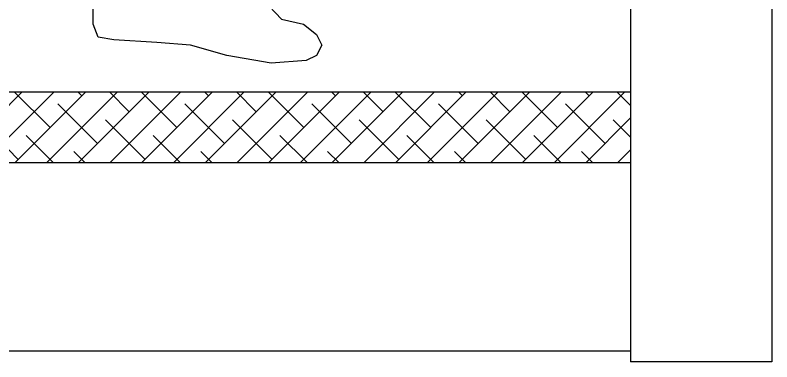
# Model space of a CAD drawing. Header units: millimetres. Extents: x 2 to 5882, y 1831 to 3462.
# Drawn here: x 965.63 to 968.844, y 2696.567 to 2698.038 of the extents above; entities that cross this region are included whole.
import ezdxf

# ---------------------------------------------------------------- set-up
doc = ezdxf.new("R2010")
doc.units = ezdxf.units.MM
for name, color, linetype in [('fz', 7, 'Continuous'), ('标注', 4, 'Continuous'), ('道路结构', 7, 'Continuous')]:
    doc.layers.add(name, color=color, linetype=linetype)
doc.styles.get("Standard").update_dxf_attribs({"font": 'simplex1.shx', "width": 0.7, "bigfont": 'hztxt.shx'})

# ---------------------------------------------------------------- blocks, each defined once
blk = doc.blocks.new('单车')
at = {"color": 143, "linetype": 'Continuous'}
for p, q in [((-1439.1513, -1096.3034), (-1439.1513, -1096.1324)), ((-1438.4287, -1096.1986), (-1438.3515, -1096.2813)), ((-1438.3515, -1096.2813), (-1438.2577, -1096.3034)), ((-1439.1293, -1096.3585), (-1439.1513, -1096.3034)), ((-1438.2577, -1096.3034), (-1438.2025, -1096.3475)), ((-1439.0631, -1096.3696), (-1439.1293, -1096.3585)), ((-1438.2025, -1096.3475), (-1438.1805, -1096.3916)), ((-1438.881, -1096.3806), (-1439.0631, -1096.3696)), ((-1438.7376, -1096.3916), (-1438.881, -1096.3806)), ((-1438.5832, -1096.4358), (-1438.7376, -1096.3916)), ((-1438.1805, -1096.3916), (-1438.2025, -1096.4358)), ((-1438.3956, -1096.4688), (-1438.5832, -1096.4358)), ((-1438.2467, -1096.4578), (-1438.3956, -1096.4688)), ((-1438.2025, -1096.4358), (-1438.2467, -1096.4578))]:
    blk.add_line(p, q, dxfattribs=at)
at = {"color": 143, "width": 0.8, "flags": 9}
for tag in ['YSIZE', 'XSIZE']:
    blk.add_attdef(tag, (-1438.3956, -1096.4688), '', height=0.00181, dxfattribs=at)

msp = doc.modelspace()

# ---------------------------------------------------------------- hatches: boundary and pattern name
at = {"layer": 'fz'}
h = msp.add_hatch(dxfattribs=at)
h.set_pattern_fill('ANSI38', color=256, scale=0.03, style=0)
h.set_pattern_definition([(44.9999999996, (-941303.42312, -2576803.35333), (-0.0673519209076, 0.0673519209085), []), (134.9999999996, (-941303.42312, -2576803.35333), (-0.2020557627236, 0.0673519209094), [0.238125, -0.142875])])
h.paths.add_polyline_path([(962.84359, 2697.71244), (962.84359, 2697.41244), (968.24359, 2697.41244), (968.24359, 2697.71244)])

# ---------------------------------------------------------------- linework, layer by layer
for p, q in [((944.49359, 2697.71244), (968.24359, 2697.71244)), ((962.84359, 2697.41244), (968.24359, 2697.41244))]:
    msp.add_line(p, q)
at = {"layer": '道路结构'}
for p, q in [((968.24359, 2698.30297), (968.24359, 2696.56702)), ((968.24359, 2698.30297), (968.24359, 2696.56702)), ((968.84359, 2698.30297), (968.84359, 2696.56702)), ((968.24359, 2696.61244), (955.4938, 2696.61244)), ((968.84359, 2696.56702), (968.24359, 2696.56702))]:
    msp.add_line(p, q, dxfattribs=at)

# ---------------------------------------------------------------- block references
at = {"layer": '标注'}
msp.add_blockref('单车', (2405.11244, 3794.30265), dxfattribs=at)

doc.saveas('drawing.dxf')
